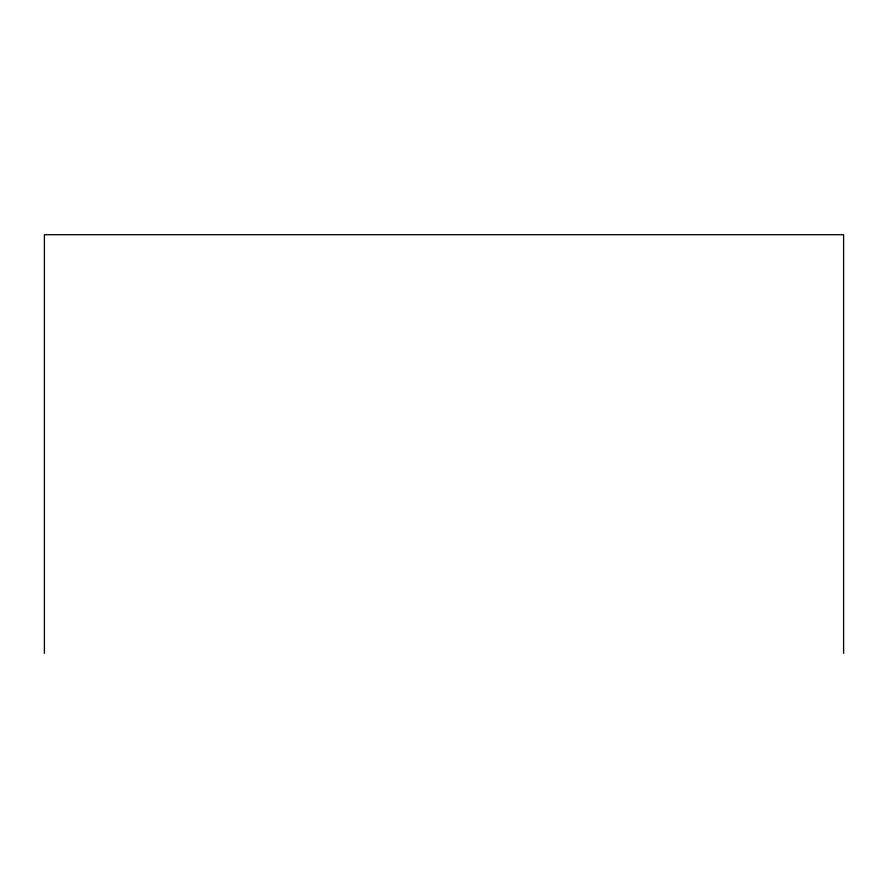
<?xml version="1.0" encoding="UTF-8"?>
<svg xmlns="http://www.w3.org/2000/svg" width="888" height="888" viewBox="0 0 888 888"><rect width="100%" height="100%" fill="white"/><g stroke="black" fill="none" stroke-linecap="round" stroke-linejoin="round"><path stroke-width="1.33" d="M843.6 653.29L843.6 234.71L44.4 234.71L44.4 653.29"/></g></svg>
